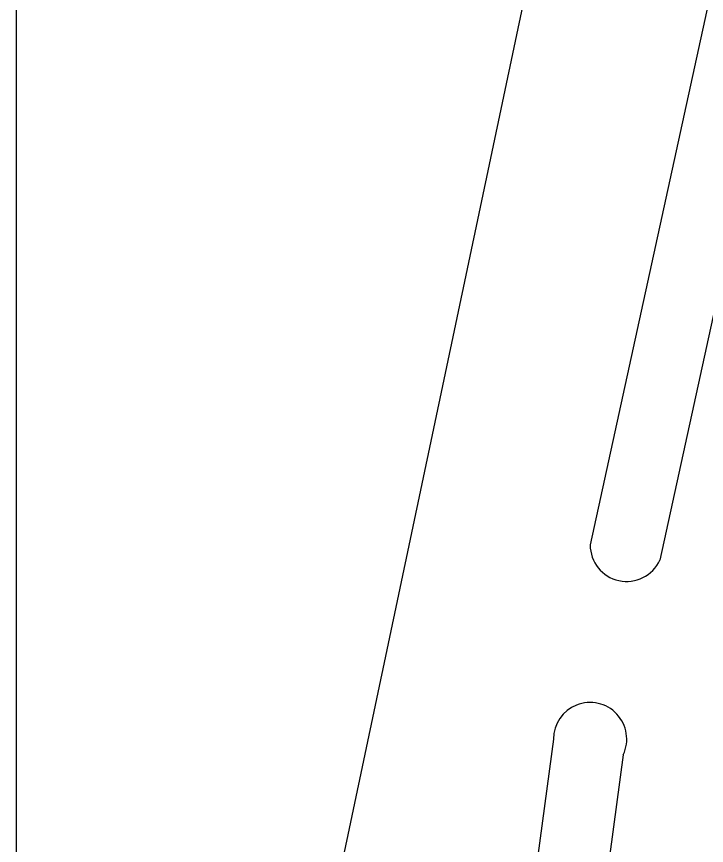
# Model space of a CAD drawing. Header units: millimetres. Extents: x -17017 to 2697, y 1903 to 18260.
# Drawn here: x -17017.44 to -17009.7, y 18230.95 to 18240.25 of the extents above; entities that cross this region are included whole.
import ezdxf

# ---------------------------------------------------------------- set-up
doc = ezdxf.new("R2010")
doc.units = ezdxf.units.MM
doc.layers.add('1', color=7, linetype='Continuous')
doc.layers.add('55', color=7, linetype='Continuous')

msp = doc.modelspace()

# ---------------------------------------------------------------- linework, layer by layer
for centre, radius, start, end in [((-17010.5945, 18234.3214), 0.4094, 180, 335.38113), ((-17011.0048, 18232.1425), 0.4115, 334.74873, 180)]:
    msp.add_arc(centre, radius, start, end)
at = {"layer": '1', "color": 7, "linetype": 'Continuous'}
for points in [[(-17008.6022, 18252.4675), (-17010.957, 18244.1797), (-17013.7922, 18230.7335), (-17014.9568, 18221.5085)], [(-17007.3104, 18249.2915), (-17009.1446, 18242.8419), (-17011.0039, 18234.3214)], [(-17006.541, 18249.0727), (-17008.3683, 18242.6471), (-17010.2223, 18234.1508)], [(-17011.4163, 18232.1425), (-17012.9912, 18220.4219), (-17013.136, 18217.462)], [(-17010.6327, 18231.967), (-17012.1938, 18220.349), (-17012.3369, 18217.4229)]]:
    msp.add_lwpolyline(points, dxfattribs=at)
at = {"layer": '55', "linetype": 'ByBlock'}
msp.add_lwpolyline([(-17017.4355, 18260.2743), (-16942.4355, 18260.2743), (-16942.4355, 18205.2743), (-17017.4355, 18205.2743)], close=True, dxfattribs=at)

doc.saveas('drawing.dxf')
